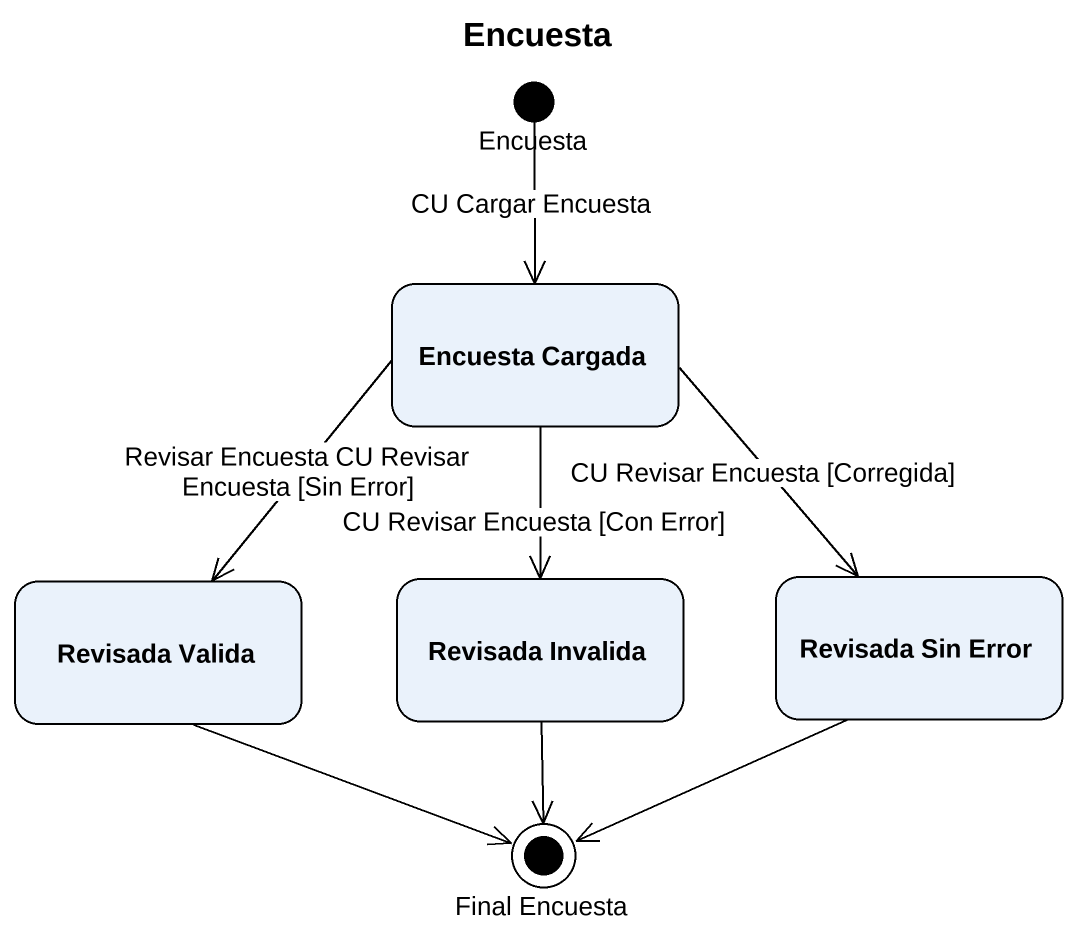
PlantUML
@startuml
title Encuesta
hide empty description
state Encuesta <<start>>
state "Encuesta Cargada" as Encuesta_Cargada
state "Revisada Valida" as Revisada_Valida
state "Revisada Invalida" as Revisada_Invalida
state "Revisada Sin Error" as Revisada_Sin_Error
state "Final Encuesta" as Final_Encuesta <<end>>
Encuesta --> Encuesta_Cargada : CU Cargar Encuesta
Encuesta_Cargada --> Revisada_Valida : Revisar Encuesta CU Revisar Encuesta [Sin Error]
Encuesta_Cargada --> Revisada_Invalida : CU Revisar Encuesta [Con Error]
Encuesta_Cargada --> Revisada_Sin_Error : CU Revisar Encuesta [Corregida]
Revisada_Valida -right-> Final_Encuesta
Revisada_Invalida --> Final_Encuesta
Revisada_Sin_Error -left-> Final_Encuesta
@enduml
